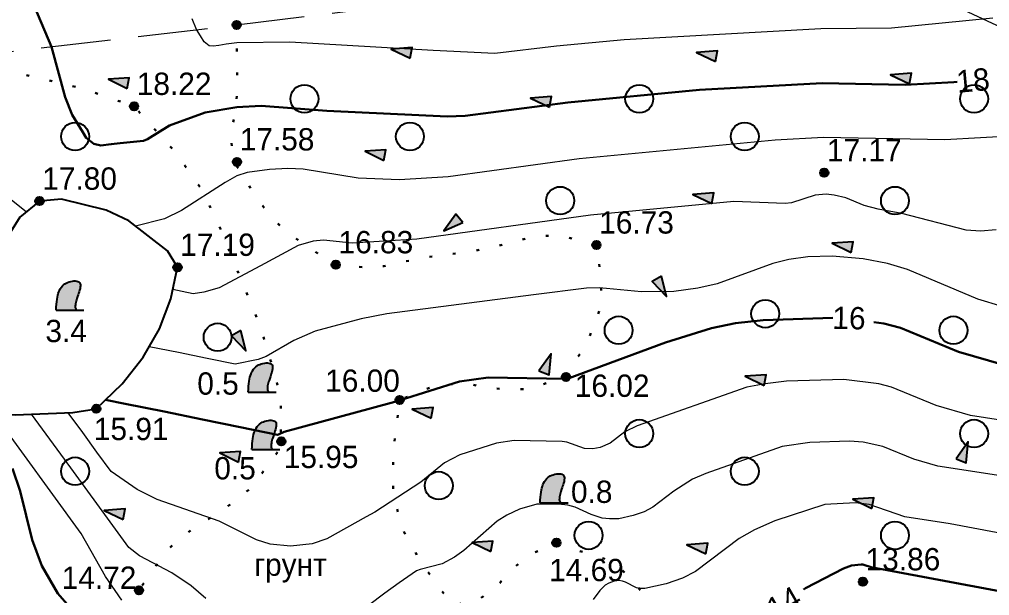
# Model space of a CAD drawing. Header units: feet. Extents: x 4395049 to 4395355, y 4911947 to 4912105.
# Drawn here: x 4395189.27 to 4395224.04, y 4912009.9 to 4912030.55 of the extents above; entities that cross this region are included whole.
import ezdxf
from ezdxf.enums import TextEntityAlignment as Align

# ---------------------------------------------------------------- set-up
doc = ezdxf.new("R2010")
doc.units = ezdxf.units.FT
doc.header["$MEASUREMENT"] = 0
doc.linetypes.add('g5_05x2', pattern=[3.5, 2.5, -1])
doc.linetypes.add('g5_366', pattern=[0.85, 0.1, -0.75])
doc.layers.get('0').update_dxf_attribs({"color": 10, "linetype": 'CONTINUOUS', "lineweight": 0})
for name, color, linetype in [('07_Объекты электропередачи', 7, 'CONTINUOUS'), ('10_Границы покрытий и угодий', 7, 'CONTINUOUS'), ('12_Рельеф', 7, 'CONTINUOUS'), ('13_Растительность', 7, 'CONTINUOUS'), ('19_Горизонтали', 7, 'CONTINUOUS'), ('61_Отметки высоты поверхности', 7, 'CONTINUOUS')]:
    doc.layers.add(name, color=color, linetype=linetype)
doc.styles.add('LIKE11', font='bm431.shx')
doc.styles.add('LIKE17', font='d431.shx')
doc.styles.add('LIKE36', font='pragmai.shx')

# ---------------------------------------------------------------- blocks, each defined once
blk = doc.blocks.new('g5_346')
blk.add_hatch(color=0).paths.add_polyline_path([(-0.375, 0), (-0.369, 0.104), (-0.361, 0.21), (-0.353, 0.299), (-0.341, 0.389), (-0.328, 0.465), (-0.313, 0.536), (-0.295, 0.599), (-0.276, 0.655), (-0.253, 0.71), (-0.224, 0.764), (-0.188, 0.818), (-0.144, 0.87), (-0.104, 0.907), (-0.06, 0.94), (-0.01, 0.971), (0.039, 0.993), (0.092, 1.013), (0.153, 1.029), (0.218, 1.041), (0.265, 1.046), (0.312, 1.046), (0.366, 1.041), (0.408, 1.029), (0.443, 1.011), (0.469, 0.986), (0.478, 0.971), (0.49, 0.941), (0.495, 0.904), (0.496, 0.872), (0.492, 0.833), (0.482, 0.774), (0.466, 0.712), (0.449, 0.654), (0.432, 0.601), (0.417, 0.553), (0.396, 0.489), (0.372, 0.417), (0.356, 0.362), (0.343, 0.318), (0.331, 0.269), (0.321, 0.221), (0.316, 0.188), (0.313, 0.153), (0.312, 0.121), (0.314, 0.093), (0.32, 0.067), (0.328, 0.047), (0.338, 0.029), (0.352, 0.015), (0.368, 0.004), (0.375, 0)])
at = {"color": 0}
for points in [[(-0.375, 0), (-0.369, 0.104), (-0.361, 0.21), (-0.353, 0.299), (-0.341, 0.389), (-0.328, 0.465), (-0.313, 0.536), (-0.295, 0.599), (-0.276, 0.655), (-0.253, 0.71), (-0.224, 0.764), (-0.188, 0.818), (-0.144, 0.87), (-0.104, 0.907), (-0.06, 0.94), (-0.01, 0.971), (0.039, 0.993), (0.092, 1.013), (0.153, 1.029), (0.218, 1.041), (0.265, 1.046), (0.312, 1.046), (0.366, 1.041), (0.408, 1.029), (0.443, 1.011), (0.469, 0.986), (0.478, 0.971), (0.49, 0.941), (0.495, 0.904), (0.496, 0.872), (0.492, 0.833), (0.482, 0.774), (0.466, 0.712), (0.449, 0.654), (0.432, 0.601), (0.417, 0.553), (0.396, 0.489), (0.372, 0.417), (0.356, 0.362), (0.343, 0.318), (0.331, 0.269), (0.321, 0.221), (0.316, 0.188), (0.313, 0.153), (0.312, 0.121), (0.314, 0.093), (0.32, 0.067), (0.328, 0.047), (0.338, 0.029), (0.352, 0.015), (0.368, 0.004), (0.375, 0)], [(-0.375, 0), (0.375, 0)], [(0.375, 0), (0.625, 0)]]:
    blk.add_lwpolyline(points, dxfattribs=at)
blk = doc.blocks.new('g5_368')
at = {"color": 92}
blk.add_circle((0, 0), 0.5, dxfattribs=at)
blk = doc.blocks.new('g5_348a')
blk.add_hatch(color=0).paths.add_polyline_path([(0.75, 0), (0.649, 0.375), (0, 0)])
at = {"color": 0}
blk.add_lwpolyline([(0.75, 0), (0.649, 0.375), (0, 0)], close=True, dxfattribs=at)
blk = doc.blocks.new('g5_330')
blk.add_hatch(color=0).paths.add_polyline_path([(-0.15, 0, 1), (0.15, 0, 1)])
at = {"color": 0}
blk.add_circle((0, 0), 0.15, dxfattribs=at)

msp = doc.modelspace()

# ---------------------------------------------------------------- linework, layer by layer
at = {"layer": '07_Объекты электропередачи', "color": 9, "linetype": 'Continuous', "lineweight": 20, "flags": 128}
msp.add_lwpolyline([(4395100.521, 4912092.298), (4395110.854, 4912087.864), (4395173.279, 4912058.112), (4395201.484, 4912040.953), (4395242.36, 4912021.946)], dxfattribs=at)
at = {"layer": '10_Границы покрытий и угодий', "color": 7, "linetype": 'g5_05x2', "lineweight": 20, "flags": 128}
msp.add_lwpolyline([(4395088.242, 4912055.356), (4395088.585, 4912055.06), (4395091.268, 4912052.483), (4395096.49, 4912047.004), (4395099.21, 4912044.467), (4395102.965, 4912041.785), (4395108.194, 4912038.316), (4395109.18, 4912037.445), (4395110.371, 4912036.091), (4395111.108, 4912035.552), (4395111.767, 4912035.192), (4395111.981, 4912035.123), (4395112.293, 4912035.069), (4395112.753, 4912035.239), (4395113.061, 4912035.403), (4395113.957, 4912036.143), (4395114.874, 4912037.247), (4395115.512, 4912038.41), (4395116.341, 4912039.661), (4395117.15, 4912040.505), (4395117.83, 4912041.027), (4395118.332, 4912041.221), (4395119.047, 4912041.4), (4395119.934, 4912041.592), (4395120.72, 4912041.662), (4395122.917, 4912041.665), (4395124.848, 4912041.248), (4395127.389, 4912040.354), (4395130.264, 4912039.055), (4395138.199, 4912034.251), (4395142.518, 4912031.821), (4395145.811, 4912030.265), (4395149.753, 4912029.07), (4395155.237, 4912027.939), (4395159.778, 4912027.472), (4395165.978, 4912027.27), (4395173.407, 4912027.718), (4395183.469, 4912028.755), (4395197.054, 4912030.354), (4395208.097, 4912031.718), (4395217.938, 4912032.47), (4395226.253, 4912033.696), (4395229.01, 4912033.956), (4395233.674, 4912033.885), (4395236.239, 4912033.617), (4395237.078, 4912033.475), (4395239.042, 4912032.852), (4395241.654, 4912031.826)], dxfattribs=at)
at = {"layer": '12_Рельеф', "color": 250, "linetype": 'Continuous', "elevation": 15.912}
msp.add_lwpolyline([(4395192.024, 4912016.597), (4395192.949, 4912017.495), (4395193.703, 4912018.45), (4395194.285, 4912019.464), (4395194.696, 4912020.536), (4395194.934, 4912021.666), (4395194.573, 4912022.253), (4395193.189, 4912023.331), (4395192.383, 4912023.715), (4395190.776, 4912024.103), (4395189.989, 4912024.039), (4395189.278, 4912023.465), (4395188.089, 4912021.562), (4395187.435, 4912020.114), (4395186.98, 4912018.526), (4395186.722, 4912016.798), (4395187.031, 4912016.562), (4395189.112, 4912016.378), (4395191.179, 4912016.459)], close=True, dxfattribs=at)
at = {"layer": '13_Растительность', "color": 92, "linetype": 'g5_366', "lineweight": 30, "flags": 128}
msp.add_lwpolyline([(4395197.054, 4912030.354), (4395197.085, 4912028.093), (4395197.031, 4912027.443), (4395196.882, 4912026.58), (4395196.866, 4912026.122), (4395196.943, 4912025.481), (4395197.634, 4912024.369), (4395198.181, 4912023.602), (4395198.749, 4912023.018), (4395199.503, 4912022.457), (4395200.608, 4912021.759), (4395201.616, 4912021.663), (4395202.334, 4912021.709), (4395203.678, 4912022), (4395204.693, 4912022.135), (4395206.011, 4912022.327), (4395207.786, 4912022.788), (4395208.704, 4912022.792), (4395209.95, 4912022.466), (4395210.125, 4912021.257), (4395210.116, 4912020.369), (4395209.911, 4912019.613), (4395209.496, 4912018.799), (4395208.859, 4912017.739), (4395207.449, 4912017.293), (4395206.338, 4912017.319), (4395205.336, 4912017.484), (4395204.253, 4912017.46), (4395202.896, 4912016.914), (4395202.664, 4912014.984), (4395202.663, 4912013.548), (4395202.969, 4912012.339), (4395203.659, 4912011.087), (4395204.811, 4912009.526), (4395205.813, 4912009.82), (4395206.427, 4912010.287), (4395206.91, 4912010.829), (4395207.513, 4912011.352), (4395208.493, 4912011.759), (4395210.218, 4912011.226), (4395210.786, 4912010.895), (4395211.311, 4912010.371), (4395211.912, 4912009.543), (4395210.362, 4912007.786), (4395209.041, 4912006.732), (4395207.666, 4912006.118), (4395203.622, 4912005.161), (4395202.514, 4912005.497), (4395201.791, 4912005.93), (4395201.197, 4912006.397), (4395200.476, 4912006.834), (4395199.369, 4912007.179), (4395198.302, 4912006.799), (4395197.614, 4912006.304), (4395197.049, 4912005.796), (4395196.35, 4912005.382), (4395195.26, 4912005.166), (4395194.426, 4912006.174), (4395193.938, 4912006.988), (4395193.696, 4912007.79), (4395193.601, 4912008.763), (4395193.554, 4912010.088), (4395194.549, 4912011.528), (4395195.535, 4912012.34), (4395196.529, 4912012.938), (4395197.546, 4912013.733), (4395198.602, 4912015.14), (4395198.667, 4912016.255), (4395198.611, 4912017.049), (4395198.452, 4912017.729), (4395197.883, 4912019.59), (4395196.41, 4912023.203), (4395195.796, 4912024.463), (4395194.88, 4912025.771), (4395193.377, 4912027.435), (4395191.497, 4912028.085), (4395189.566, 4912028.542), (4395187.584, 4912028.806), (4395185.552, 4912028.877), (4395183.469, 4912028.755), (4395181, 4912027.865), (4395180.334, 4912027.511), (4395178.383, 4912026.316), (4395176.225, 4912024.938), (4395175.585, 4912024.392), (4395174.996, 4912023.54), (4395173.54, 4912020.739), (4395173.154, 4912020.057), (4395173.011, 4912019.871), (4395172.774, 4912019.64), (4395172.271, 4912019.486), (4395172.081, 4912019.467), (4395171.558, 4912019.522), (4395171.244, 4912019.733), (4395171.042, 4912019.91), (4395170.492, 4912020.615), (4395170.35, 4912020.848), (4395169.996, 4912021.596), (4395169.389, 4912023.704), (4395169.101, 4912024.306), (4395168.619, 4912025.074), (4395168.049, 4912025.578), (4395166.835, 4912026.493), (4395165.519, 4912027.285)], dxfattribs=at)
at = {"layer": '19_Горизонтали', "color": 32, "linetype": 'Continuous', "lineweight": 20, "flags": 128}
for points, elevation in [([(4395189.507, 4912023.649), (4395188.749, 4912024.27), (4395188.003, 4912024.881), (4395187.269, 4912025.482), (4395186.546, 4912026.074), (4395186.189, 4912026.366), (4395186.163, 4912026.456), (4395185.342, 4912028.505), (4395185.218, 4912028.961), (4395183.883, 4912032.153), (4395183.718, 4912032.37), (4395183.718, 4912032.37), (4395183.642, 4912032.42), (4395183.468, 4912032.428), (4395183.303, 4912032.471), (4395183.104, 4912032.475), (4395182.409, 4912032.503), (4395181.446, 4912032.717)], 17.5), ([(4395224.152, 4912030.592), (4395220.522, 4912030.238), (4395217.991, 4912030.218), (4395210.943, 4912029.825), (4395208.523, 4912029.595), (4395206.304, 4912029.333), (4395204.096, 4912029.442), (4395198.959, 4912029.736), (4395197.056, 4912029.715), (4395196.684, 4912029.66), (4395196.42, 4912029.621), (4395196.213, 4912029.59), (4395196.075, 4912029.608), (4395195.89, 4912029.754), (4395195.758, 4912029.963), (4395195.618, 4912030.185), (4395195.456, 4912030.572)], 18.5), ([(4395224.993, 4912026.376), (4395222.441, 4912026.232), (4395218.084, 4912026.322), (4395216.354, 4912026.225), (4395209.331, 4912025.557), (4395204.641, 4912024.911), (4395202.894, 4912024.798), (4395201.412, 4912024.857), (4395199.438, 4912025.184), (4395198.892, 4912025.209), (4395198.237, 4912025.176), (4395197.43, 4912025.068), (4395197.057, 4912024.942), (4395196.648, 4912024.702), (4395195.08, 4912023.708), (4395194.464, 4912023.409), (4395193.433, 4912023.141)], 17.5), ([(4395224.277, 4912023.015), (4395223.713, 4912022.964), (4395223.204, 4912023), (4395220.897, 4912023.593), (4395220.048, 4912023.751), (4395219.54, 4912023.881), (4395218.887, 4912024.158), (4395218.474, 4912024.255), (4395218.187, 4912024.282), (4395217.784, 4912024.249), (4395216.941, 4912023.983), (4395216.718, 4912023.951), (4395214.876, 4912024.027), (4395209.735, 4912023.539), (4395203.508, 4912022.68), (4395201.189, 4912022.531), (4395200.172, 4912022.635), (4395199.801, 4912022.599), (4395199.261, 4912022.444), (4395197.909, 4912021.714), (4395196.433, 4912020.935), (4395195.883, 4912020.779), (4395195.5, 4912020.718), (4395195.098, 4912020.8), (4395194.766, 4912020.868)], 17), ([(4395224.49, 4912020.26), (4395223.622, 4912020.523), (4395221.1, 4912021.593), (4395220.384, 4912021.803), (4395219.504, 4912021.967), (4395218.396, 4912022.071), (4395217.531, 4912022.037), (4395216.841, 4912021.944), (4395216.276, 4912021.807), (4395214.271, 4912021.078), (4395213.584, 4912020.918), (4395212.724, 4912020.794), (4395211.566, 4912020.786), (4395210.062, 4912020.929), (4395209.594, 4912020.924), (4395207.688, 4912020.685), (4395202.436, 4912019.999), (4395201.522, 4912019.825), (4395199.874, 4912019.378), (4395199.099, 4912019.046), (4395198.108, 4912018.475), (4395197.82, 4912018.364), (4395197.006, 4912018.192), (4395196, 4912018.397), (4395194.97, 4912018.607), (4395193.916, 4912018.821)], 16.5), ([(4395227.5, 4912015.714), (4395223.358, 4912016.354), (4395222.127, 4912016.712), (4395220.528, 4912017.369), (4395220.073, 4912017.491), (4395218.814, 4912017.649), (4395216.761, 4912017.582), (4395216.002, 4912017.494), (4395215.342, 4912017.365), (4395211.406, 4912015.981), (4395210.971, 4912015.765), (4395210.438, 4912015.364), (4395210.08, 4912015.212), (4395209.821, 4912015.157), (4395209.521, 4912015.167), (4395208.892, 4912015.4), (4395208.725, 4912015.422), (4395207.006, 4912015.456), (4395206.368, 4912015.363), (4395205.053, 4912014.948), (4395204.5, 4912014.652), (4395203.661, 4912013.965), (4395202.002, 4912012.885), (4395201.695, 4912012.723), (4395200.281, 4912011.93), (4395199.759, 4912011.76), (4395198.981, 4912011.667), (4395198.256, 4912011.737), (4395197.77, 4912011.893), (4395196.422, 4912012.572), (4395194.211, 4912013.341), (4395193.493, 4912013.696), (4395192.552, 4912014.351), (4395192.049, 4912015.04), (4395191.538, 4912015.74), (4395191.018, 4912016.453)], 15.5), ([(4395192.945, 4912009.737), (4395192.348, 4912010.582), (4395191.479, 4912012.125), (4395188.324, 4912016.448)], 14.5), ([(4395195.954, 4912009.795), (4395195.423, 4912010.247), (4395194.736, 4912010.714), (4395193.572, 4912011.327), (4395193.192, 4912011.626), (4395192.043, 4912013.201), (4395190.881, 4912014.792), (4395189.706, 4912016.402)], 15), ([(4395225.061, 4912014.093), (4395222.182, 4912014.537), (4395221.326, 4912014.786), (4395220.215, 4912015.243), (4395219.51, 4912015.394), (4395219.023, 4912015.437), (4395217.596, 4912015.391), (4395216.609, 4912015.24), (4395213.873, 4912014.278), (4395213.39, 4912014.067), (4395212.719, 4912013.642), (4395211.968, 4912013.063), (4395211.657, 4912012.902), (4395211.262, 4912012.765), (4395210.752, 4912012.655), (4395210.423, 4912012.647), (4395210.161, 4912012.676), (4395209.762, 4912012.809), (4395209.186, 4912013.068), (4395208.924, 4912013.135), (4395208.595, 4912013.178), (4395207.819, 4912013.178), (4395207.193, 4912012.997), (4395206.736, 4912012.781), (4395206.388, 4912012.571), (4395205.203, 4912011.513), (4395204.864, 4912011.282), (4395204.419, 4912011.037), (4395203.631, 4912010.838), (4395203.499, 4912010.784), (4395202.879, 4912010.351), (4395202.361, 4912009.991), (4395201.196, 4912009.098)], 15), ([(4395225.737, 4912011.885), (4395222.623, 4912012.471), (4395221.006, 4912012.721), (4395219.723, 4912013.165), (4395219.232, 4912013.226), (4395218.134, 4912013.166), (4395216.34, 4912012.575), (4395215.62, 4912012.26), (4395215.062, 4912011.941), (4395213.497, 4912010.762), (4395213.033, 4912010.523), (4395212.445, 4912010.318), (4395211.684, 4912010.154), (4395211.517, 4912010.154), (4395211.383, 4912010.18), (4395210.995, 4912010.383), (4395210.886, 4912010.419), (4395210.754, 4912010.434), (4395210.589, 4912010.419), (4395210.398, 4912010.349), (4395210.257, 4912010.269), (4395210.072, 4912010.084), (4395209.828, 4912009.764)], 14.5)]:
    msp.add_lwpolyline(points, dxfattribs=dict(at, elevation=elevation))
at = {"layer": '19_Горизонтали', "color": 32, "linetype": 'Continuous', "lineweight": 30, "flags": 128}
for points, elevation in [([(4395222.873, 4912028.319), (4395222.757, 4912028.307), (4395221.014, 4912028.209), (4395218.037, 4912028.27), (4395213.648, 4912028.025), (4395208.927, 4912027.576), (4395205.25, 4912027.1), (4395204.599, 4912027.066), (4395200.291, 4912027.278), (4395197.932, 4912027.458), (4395197.062, 4912027.403), (4395195.925, 4912027.22), (4395194.643, 4912026.752), (4395193.861, 4912026.257), (4395193.71, 4912026.2), (4395192.879, 4912026.111), (4395192.562, 4912026.076), (4395192.181, 4912026.036), (4395191.932, 4912026.098), (4395191.666, 4912026.306), (4395191.54, 4912026.515), (4395191.163, 4912027.135), (4395190.911, 4912027.764), (4395190.418, 4912029.573), (4395189.669, 4912031.362)], 18), ([(4395218.427, 4912019.854), (4395215.926, 4912019.773), (4395214.936, 4912019.658), (4395214.075, 4912019.49), (4395212.422, 4912018.974), (4395208.939, 4912017.684), (4395208.889, 4912017.658), (4395208.855, 4912017.666), (4395206.073, 4912017.721), (4395205.041, 4912017.57), (4395202.912, 4912016.9), (4395202.902, 4912016.892), (4395202.588, 4912016.806), (4395198.762, 4912015.769), (4395198.552, 4912015.673), (4395198.513, 4912015.666), (4395197.181, 4912015.937), (4395195.829, 4912016.213), (4395194.455, 4912016.492), (4395193.061, 4912016.776), (4395192.356, 4912016.919)], 16), ([(4395224.535, 4912018.17), (4395222.928, 4912018.637), (4395220.842, 4912019.495), (4395220.248, 4912019.655), (4395219.895, 4912019.697)], 16), ([(4395191.548, 4912008.931), (4395190.647, 4912009.977), (4395190.073, 4912010.964), (4395189.724, 4912011.898), (4395189.298, 4912013.637), (4395189.02, 4912014.455)], 14), ([(4395224.457, 4912010.045), (4395220.184, 4912010.85), (4395219.83, 4912010.904), (4395219.501, 4912011.01), (4395219.441, 4912011.015), (4395219.09, 4912010.976), (4395218.807, 4912010.873), (4395217.444, 4912010.164), (4395217.369, 4912010.115)], 14)]:
    msp.add_lwpolyline(points, dxfattribs=dict(at, elevation=elevation))

# ---------------------------------------------------------------- block references
at = {"layer": '12_Рельеф', "color": 7, "lineweight": 20}
for p, rotation in [((4395202.596, 4912029.483), 334.2798211696657), ((4395213.536, 4912029.37), 334.2798211696657), ((4395192.457, 4912028.405), 334.2798211696657), ((4395220.494, 4912028.571), 334.2798211696657), ((4395207.587, 4912027.734), 334.2798211696657), ((4395201.655, 4912025.824), 334.2798211696657), ((4395213.407, 4912024.276), 334.2798211696657), ((4395204.475, 4912022.968), 24.27982116966568), ((4395218.398, 4912022.527), 334.2798211696657), ((4395212.466, 4912020.617), 104.2798211696657), ((4395197.389, 4912018.672), 104.2798211696657), ((4395208.328, 4912018.559), 234.2798211696657), ((4395215.286, 4912017.76), 334.2798211696657), ((4395203.348, 4912016.579), 334.2798211696657), ((4395196.447, 4912015.013), 334.2798211696657), ((4395223.277, 4912015.409), 234.2798211696657), ((4395219.139, 4912013.351), 334.2798211696657), ((4395192.309, 4912012.955), 334.2798211696657), ((4395205.492, 4912011.799), 334.2798211696657), ((4395213.19, 4912011.716), 334.2798211696657)]:
    msp.add_blockref('g5_348a', p, dxfattribs=dict(at, rotation=rotation))
at = {"layer": '12_Рельеф', "color": 7, "linetype": 'Continuous', "lineweight": 20}
for p in [(4395190.958, 4912020.13, 20.546), (4395197.845, 4912017.194, 16.267), (4395197.977, 4912015.14, 15.788), (4395208.307, 4912013.219, 14.889)]:
    msp.add_blockref('g5_346', p, dxfattribs=at)
at = {"layer": '13_Растительность', "color": 7, "linetype": 'Continuous', "lineweight": 20}
for p in [(4395199.485, 4912027.705), (4395211.485, 4912027.705), (4395223.485, 4912027.705), (4395191.265, 4912026.355), (4395203.265, 4912026.355), (4395215.265, 4912026.355), (4395208.65, 4912024.055), (4395220.65, 4912024.055), (4395216, 4912020), (4395196.374, 4912019.161), (4395210.745, 4912019.41), (4395222.745, 4912019.41), (4395211.485, 4912015.705), (4395223.485, 4912015.705), (4395191.265, 4912014.355), (4395215.265, 4912014.355), (4395204.299, 4912013.842), (4395209.668, 4912012.056), (4395220.65, 4912012.055)]:
    msp.add_blockref('g5_368', p, dxfattribs=at)
at = {"layer": '61_Отметки высоты поверхности', "color": 7, "linetype": 'Continuous', "lineweight": 20}
for p in [(4395197.054, 4912030.354, 18.638), (4395193.377, 4912027.435, 18.221), (4395197.067, 4912025.445, 17.576), (4395218.114, 4912025.054, 17.175), (4395189.989, 4912024.039, 17.8), (4395209.95, 4912022.466, 16.734), (4395194.934, 4912021.666, 17.188), (4395200.608, 4912021.759, 16.83), (4395208.859, 4912017.739, 16.016), (4395202.896, 4912016.914, 16.004), (4395192.024, 4912016.597, 15.912), (4395198.656, 4912015.426, 15.953), (4395208.514, 4912011.793, 14.691), (4395219.499, 4912010.394, 13.86), (4395193.554, 4912010.088, 14.718)]:
    msp.add_blockref('g5_330', p, dxfattribs=at)

# ---------------------------------------------------------------- texts
at = {"layer": '10_Границы покрытий и угодий', "color": 7, "linetype": 'Continuous', "lineweight": 5, "style": 'LIKE11'}
msp.add_text('грунт', height=0.8, dxfattribs=at).set_placement((4395197.683, 4912010.607))
at = {"layer": '12_Рельеф', "lineweight": 5, "style": 'LIKE11'}
msp.add_text('3.4', height=0.8, dxfattribs=at).set_placement((4395190.2, 4912019.384, 20.546), align=Align.MIDDLE_LEFT)
at = {"layer": '12_Рельеф', "color": 7, "lineweight": 5, "style": 'LIKE11'}
for s, p in [('0.5', (4395195.643, 4912017.501, 16.267)), ('0.5', (4395196.254, 4912014.464, 15.788)), ('0.8', (4395209.037, 4912013.621, 14.889))]:
    msp.add_text(s, height=0.8, dxfattribs=at).set_placement(p, align=Align.MIDDLE_LEFT)
at = {"layer": '19_Горизонтали', "color": 32, "linetype": 'Continuous', "lineweight": 5, "style": 'LIKE36'}
for s, rotation, p in [('18', 5.1633, (4395222.889, 4912027.919, 18)), ('16', 358.8189, (4395218.399, 4912019.461, 16)), ('14', 30, (4395216.349, 4912008.992, 14))]:
    msp.add_text(s, height=0.8, rotation=rotation, dxfattribs=at).set_placement(p)
at = {"layer": '61_Отметки высоты поверхности', "color": 7, "lineweight": 5, "style": 'LIKE17'}
for s, p in [('18.22', (4395193.475, 4912028.245, 18.221)), ('17.58', (4395197.165, 4912026.254, 17.576)), ('17.17', (4395218.212, 4912025.864, 17.175)), ('17.80', (4395190.087, 4912024.848, 17.8)), ('16.73', (4395210.048, 4912023.275, 16.734)), ('17.19', (4395195.032, 4912022.476, 17.188)), ('16.83', (4395200.706, 4912022.568, 16.83)), ('16.00', (4395200.227, 4912017.603, 16.004)), ('16.02', (4395209.175, 4912017.422, 16.016)), ('15.91', (4395191.937, 4912015.872, 15.912)), ('15.95', (4395198.743, 4912014.87, 15.953)), ('13.86', (4395219.597, 4912011.204, 13.86)), ('14.72', (4395190.783, 4912010.54, 14.718)), ('14.69', (4395208.254, 4912010.816, 14.691))]:
    msp.add_text(s, height=0.8, dxfattribs=at).set_placement(p, align=Align.MIDDLE_LEFT)

doc.saveas('drawing.dxf')
